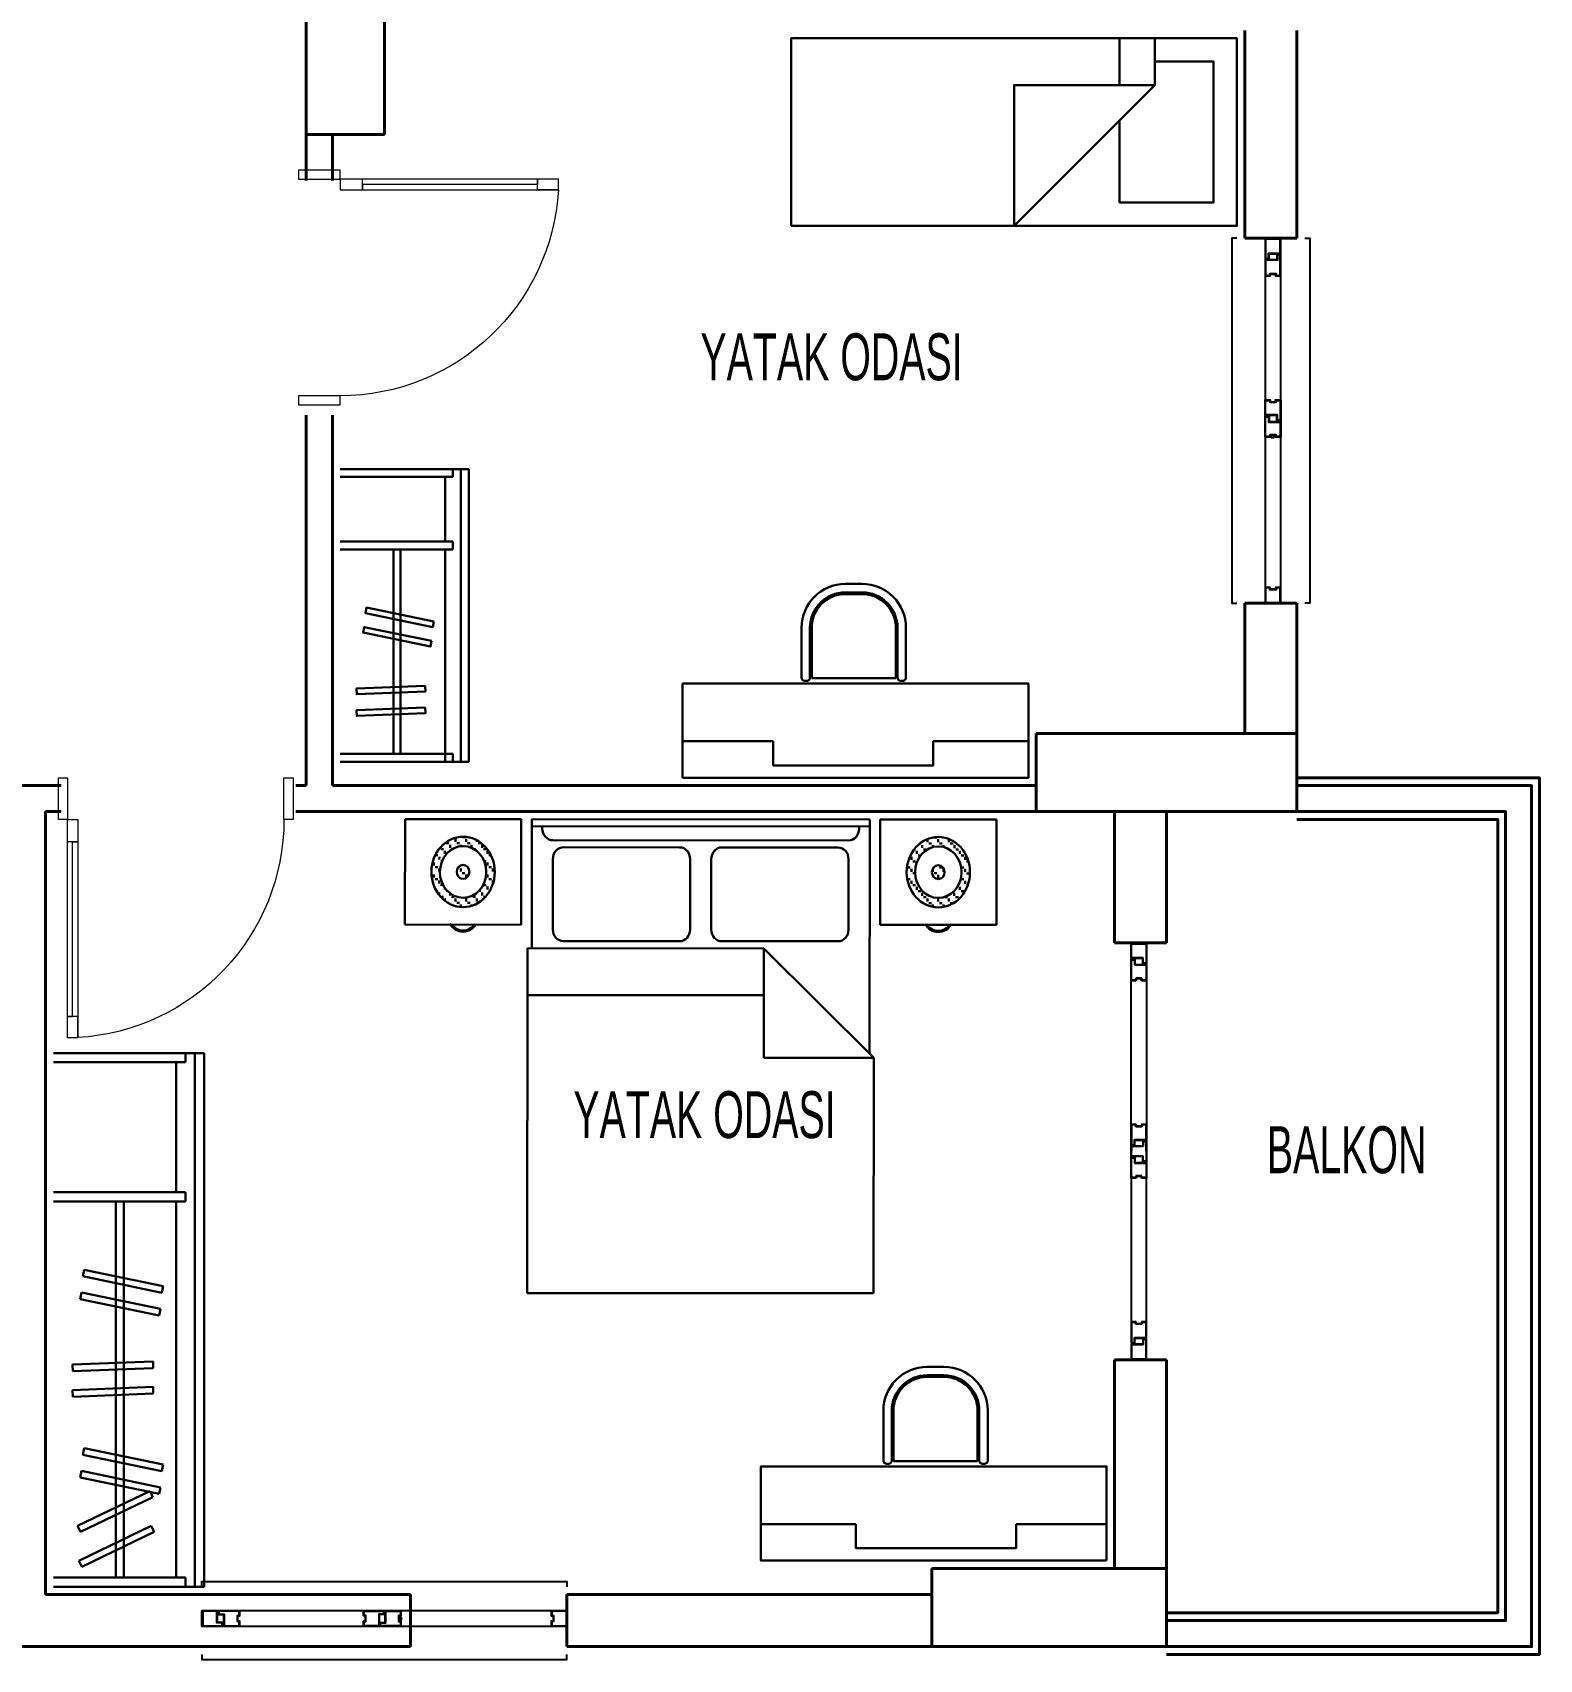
# Model space of a CAD drawing. Header units: millimetres. Extents: x 38 to 2313, y 33 to 1283.
# Drawn here: x 1735 to 2313, y 33 to 657 of the extents above; entities that cross this region are included whole.
import ezdxf

# ---------------------------------------------------------------- set-up
doc = ezdxf.new("R2010")
doc.units = ezdxf.units.MM
for name, color, linetype, lineweight in [('duvar_40', 45, 'Continuous', 40), ('PENC_25', 74, 'Continuous', 25), ('TEF', 145, 'Continuous', 30), ('yazı', 253, 'Continuous', 20)]:
    doc.layers.add(name, color=color, linetype=linetype, lineweight=lineweight)
doc.styles.add('ARIAL', font='Arial')

# ---------------------------------------------------------------- blocks, each defined once
blk = doc.blocks.new('6')
at = {"layer": 'duvar_40', "linetype": 'ByBlock', "flags": 128}
for points in [[(1880.104278, 37.915051), (1880.104278, 57.915051)], [(1940.00725, 37.915051), (1940.00725, 57.915051)]]:
    blk.add_lwpolyline(points, dxfattribs=at)
at = {"layer": 'PENC_25'}
for p, q in [((1934.032027, 51.706598, -433.172157), (1814.546249, 51.706598, -433.172157)), ((1814.546249, 45.706595, -433.172157), (1934.032027, 45.706595, -433.172157))]:
    blk.add_line(p, q, dxfattribs=at)
at = {"layer": 'PENC_25', "elevation": -433.172157, "flags": 128}
for points in [[(1800.00725, 60.91508), (1800.00725, 62.91508), (1940.00725, 62.91508), (1940.00725, 60.91508)], [(1800.00725, 34.91508), (1800.00725, 32.998113), (1940.00725, 32.998113), (1940.00725, 34.91508)]]:
    blk.add_lwpolyline(points, dxfattribs=at)
for points in [[(1800.00725, 51.706598), (1800.00725, 45.706595)], [(1800.00725, 45.706595), (1808.032033, 45.706595), (1808.032033, 47.206597), (1806.032032, 47.206597), (1806.032032, 51.706598), (1800.00725, 51.706598), (1800.00725, 48.706597)], [(1800.432029, 45.906595), (1807.832033, 45.906595), (1807.832033, 47.006597), (1805.832032, 47.006597), (1805.832032, 51.506598), (1800.432029, 51.506598), (1800.432029, 49.906597), (1800.432029, 47.506597)], [(1814.546249, 51.706598), (1806.332032, 51.706598), (1806.332032, 50.206597), (1808.332033, 50.206597), (1808.332033, 45.706595), (1814.546249, 45.706595), (1814.546249, 47.706597), (1813.846249, 47.706597), (1813.846249, 49.706597), (1814.546249, 49.706597)], [(1814.346249, 51.506598), (1806.532032, 51.506598), (1806.532032, 50.406597), (1808.532033, 50.406597), (1808.532033, 45.906595), (1814.346249, 45.906595), (1814.346249, 47.506597), (1813.646249, 47.506597), (1813.646249, 49.906597), (1814.346249, 49.906597)], [(1862.069892, 51.706598), (1870.069895, 51.706598), (1870.069895, 50.206597), (1868.069894, 50.206597), (1868.069894, 45.706595), (1862.069892, 45.706595), (1862.069892, 47.706597), (1862.769892, 47.706597), (1862.769892, 49.706597), (1862.069892, 49.706597)], [(1862.269892, 51.506598), (1869.869895, 51.506598), (1869.869895, 50.406597), (1867.869894, 50.406597), (1867.869894, 45.906595), (1862.269892, 45.906595), (1862.269892, 47.506597), (1862.969892, 47.506597), (1862.969892, 49.906597), (1862.269892, 49.906597)], [(1876.369897, 45.706595), (1868.369894, 45.706595), (1868.369894, 47.206597), (1870.369895, 47.206597), (1870.369895, 51.706598), (1876.369897, 51.706598), (1876.369897, 49.706597), (1875.669897, 49.706597), (1875.669897, 47.706597), (1876.369897, 47.706597)], [(1876.169897, 45.906595), (1868.569894, 45.906595), (1868.569894, 47.006597), (1870.569895, 47.006597), (1870.569895, 51.506598), (1876.169897, 51.506598), (1876.169897, 49.906597), (1875.469897, 49.906597), (1875.469897, 47.506597), (1876.169897, 47.506597)], [(1934.032027, 45.706595), (1940.00725, 45.706595), (1940.00725, 51.706598), (1934.032027, 51.706598), (1934.032027, 49.706597), (1934.732027, 49.706597), (1934.732027, 47.706597), (1934.032027, 47.706597)], [(1934.232027, 45.906595), (1939.83203, 45.906595), (1939.83203, 51.506598), (1934.232027, 51.506598), (1934.232027, 49.906597), (1934.932027, 49.906597), (1934.932027, 47.506597), (1934.232027, 47.506597)], [(1940.00725, 51.706598), (1940.00725, 45.706595), (1940.00725, 45.706595)], [(1876.569897, 49.206597), (1875.669897, 49.206597), (1875.669897, 48.206597), (1876.569897, 48.206597)]]:
    blk.add_lwpolyline(points, close=True, dxfattribs=at)
blk = doc.blocks.new('kapı7')
at = {"layer": 'PENC_25', "lineweight": 20}
for p, q in [((409030.876912, -107974.352343), (409030.876912, -107970.879764)), ((409030.876912, -107970.879764), (409046.877057, -107970.879764)), ((409046.877006, -107970.879764), (409046.877006, -107974.352343)), ((408947.153507, -107978.352343), (408947.153507, -107974.352343)), ((409046.877006, -107974.352343), (409030.876912, -107974.352343)), ((409030.876912, -108060.879764), (409030.876912, -108057.407186)), ((409030.876912, -108057.407186), (409046.877006, -108057.407186)), ((409046.877006, -108057.407186), (409046.877006, -108060.879764)), ((409046.877057, -108060.879764), (409030.876912, -108060.879764))]:
    blk.add_line(p, q, dxfattribs=at)
at = {"layer": 'PENC_25', "lineweight": 20, "flags": 128}
blk.add_lwpolyline([(408947.153507, -107974.352343), (409030.876912, -107974.352343), (409030.876912, -107978.352343), (408947.153507, -107978.352343), (408955.225943, -107978.352343), (408955.225943, -107974.352343), (408955.225943, -107976.352343), (409022.31501, -107976.352343), (409022.31501, -107978.352343), (409022.31501, -107974.352343)], dxfattribs=at)
at = {"layer": 'PENC_25', "lineweight": 20}
blk.add_arc((409030.865611, -107973.605097), 83.80209, 183.247447, 270.007727, dxfattribs=at)
blk = doc.blocks.new('kapı8')
at = {"layer": 'PENC_25', "lineweight": 20}
for p, q in [((409048.973098, -108203.91274), (409048.973098, -108219.912885)), ((409052.445677, -108203.912791), (409048.973098, -108203.912791)), ((409052.445677, -108219.912885), (409052.445677, -108203.912791)), ((409135.50052, -108203.912936), (409135.50052, -108219.913029)), ((409138.973098, -108203.912936), (409135.50052, -108203.912936)), ((409138.973098, -108219.913029), (409138.973098, -108203.912885)), ((409048.973098, -108219.912885), (409052.445677, -108219.912885)), ((409135.50052, -108219.913029), (409138.973098, -108219.913029)), ((409131.50052, -108303.636435), (409135.50052, -108303.636435))]:
    blk.add_line(p, q, dxfattribs=at)
at = {"layer": 'PENC_25', "lineweight": 20, "flags": 128}
blk.add_lwpolyline([(409135.50052, -108303.636435), (409135.50052, -108219.913029), (409131.50052, -108219.913029), (409131.50052, -108303.636435), (409131.50052, -108295.563999), (409135.50052, -108295.563999), (409133.50052, -108295.563999), (409133.50052, -108228.474932), (409131.50052, -108228.474932), (409135.50052, -108228.474932)], dxfattribs=at)
at = {"layer": 'PENC_25', "lineweight": 20}
blk.add_arc((409136.247766, -108219.924187), 83.80209, 179.992273, 266.752553, dxfattribs=at)
blk = doc.blocks.new('pencere3')
at = {"layer": 'PENC_25'}
for p, q in [((408670.169053, -108130.937663), (408670.169053, -108011.451885)), ((408676.169056, -108011.451885), (408676.169056, -108130.937663))]:
    blk.add_line(p, q, dxfattribs=at)
at = {"layer": 'PENC_25', "flags": 128}
for points in [[(408660.960571, -107996.912886), (408658.960571, -107996.912886), (408658.960571, -108136.912886), (408660.960571, -108136.912886)], [(408686.960571, -107996.912886), (408688.877538, -107996.912886), (408688.877538, -108136.912886), (408686.960571, -108136.912886)]]:
    blk.add_lwpolyline(points, dxfattribs=at)
for points in [[(408670.169053, -107996.912886), (408676.169056, -107996.912886)], [(408676.169056, -107996.912886), (408676.169056, -108004.937669), (408674.669054, -108004.937669), (408674.669054, -108002.937668), (408670.169053, -108002.937668), (408670.169053, -107996.912886), (408673.169054, -107996.912886)], [(408675.969056, -107997.337665), (408675.969056, -108004.737669), (408674.869054, -108004.737669), (408674.869054, -108002.737668), (408670.369053, -108002.737668), (408670.369053, -107997.337665), (408671.969054, -107997.337665), (408674.369054, -107997.337665)], [(408670.169053, -108011.451885), (408670.169053, -108003.237668), (408671.669054, -108003.237668), (408671.669054, -108005.237669), (408676.169056, -108005.237669), (408676.169056, -108011.451885), (408674.169054, -108011.451885), (408674.169054, -108010.751885), (408672.169054, -108010.751885), (408672.169054, -108011.451885)], [(408670.369053, -108011.251885), (408670.369053, -108003.437668), (408671.469054, -108003.437668), (408671.469054, -108005.437669), (408675.969056, -108005.437669), (408675.969056, -108011.251885), (408674.369054, -108011.251885), (408674.369054, -108010.551885), (408671.969054, -108010.551885), (408671.969054, -108011.251885)], [(408670.169053, -108058.975528), (408670.169053, -108066.975531), (408671.669054, -108066.975531), (408671.669054, -108064.97553), (408676.169056, -108064.97553), (408676.169056, -108058.975528), (408674.169054, -108058.975528), (408674.169054, -108059.675528), (408672.169054, -108059.675528), (408672.169054, -108058.975528)], [(408676.169056, -108073.275533), (408676.169056, -108065.27553), (408674.669054, -108065.27553), (408674.669054, -108067.275531), (408670.169053, -108067.275531), (408670.169053, -108073.275533), (408672.169054, -108073.275533), (408672.169054, -108072.575533), (408674.169054, -108072.575533), (408674.169054, -108073.275533)], [(408670.369053, -108059.175528), (408670.369053, -108066.775531), (408671.469054, -108066.775531), (408671.469054, -108064.77553), (408675.969056, -108064.77553), (408675.969056, -108059.175528), (408674.369054, -108059.175528), (408674.369054, -108059.875528), (408671.969054, -108059.875528), (408671.969054, -108059.175528)], [(408675.969056, -108073.075533), (408675.969056, -108065.47553), (408674.869054, -108065.47553), (408674.869054, -108067.475531), (408670.369053, -108067.475531), (408670.369053, -108073.075533), (408671.969054, -108073.075533), (408671.969054, -108072.375533), (408674.369054, -108072.375533), (408674.369054, -108073.075533)], [(408672.669054, -108073.475533), (408672.669054, -108072.575533), (408673.669054, -108072.575533), (408673.669054, -108073.475533)], [(408676.169056, -108130.937663), (408676.169056, -108136.912886), (408670.169053, -108136.912886), (408670.169053, -108130.937663), (408672.169054, -108130.937663), (408672.169054, -108131.637663), (408674.169054, -108131.637663), (408674.169054, -108130.937663)], [(408675.969056, -108131.137663), (408675.969056, -108136.737666), (408670.369053, -108136.737666), (408670.369053, -108131.137663), (408671.969054, -108131.137663), (408671.969054, -108131.837663), (408674.369054, -108131.837663), (408674.369054, -108131.137663)], [(408670.169053, -108136.912886), (408676.169056, -108136.912886), (408676.169056, -108136.912886)]]:
    blk.add_lwpolyline(points, close=True, dxfattribs=at)
blk = doc.blocks.new('pencere5')
at = {"layer": 'PENC_25'}
for p, q in [((408727.589881, -108267.23477, -433.172157), (408721.589877, -108267.23477, -433.172157)), ((408721.589877, -108267.23477, -433.172157), (408721.589877, -108267.23477, -433.172157)), ((408721.589877, -108267.23477, -433.172157), (408727.589881, -108267.23477, -433.172157)), ((408721.589877, -108267.23477, -433.172157), (408721.589877, -108275.259553, -433.172157)), ((408724.589879, -108267.23477, -433.172157), (408721.589877, -108267.23477, -433.172157)), ((408721.789877, -108267.659549, -433.172157), (408721.789877, -108275.059553, -433.172157)), ((408723.389879, -108267.659549, -433.172157), (408721.789877, -108267.659549, -433.172157)), ((408725.789879, -108267.659549, -433.172157), (408723.389879, -108267.659549, -433.172157)), ((408723.389879, -108267.659549, -433.172157), (408723.389879, -108267.659549, -433.172157)), ((408727.589881, -108267.23477, -433.172157), (408724.589879, -108267.23477, -433.172157)), ((408724.589879, -108267.23477, -433.172157), (408724.589879, -108267.23477, -433.172157)), ((408724.589879, -108267.23477, -433.172157), (408724.589879, -108267.23477, -433.172157)), ((408724.589879, -108267.23477, -433.172157), (408724.589879, -108267.23477, -433.172157)), ((408727.389881, -108267.659549, -433.172157), (408725.789879, -108267.659549, -433.172157)), ((408725.789879, -108267.659549, -433.172157), (408725.789879, -108267.659549, -433.172157)), ((408727.389881, -108273.059552, -433.172157), (408727.389881, -108267.659549, -433.172157)), ((408727.589881, -108267.23477, -433.172157), (408727.589881, -108267.23477, -433.172157)), ((408727.589881, -108273.259552, -433.172157), (408727.589881, -108267.23477, -433.172157)), ((408721.589877, -108275.259553, -433.172157), (408723.089879, -108275.259553, -433.172157)), ((408726.089879, -108275.559553, -433.172157), (408721.589877, -108275.559553, -433.172157)), ((408721.589877, -108275.559553, -433.172157), (408721.589877, -108281.773769, -433.172157)), ((408721.789877, -108275.059553, -433.172157), (408722.889879, -108275.059553, -433.172157)), ((408726.289879, -108275.759553, -433.172157), (408721.789877, -108275.759553, -433.172157)), ((408721.789877, -108275.759553, -433.172157), (408721.789877, -108281.573769, -433.172157)), ((408722.889879, -108275.059553, -433.172157), (408722.889879, -108273.059552, -433.172157)), ((408722.889879, -108273.059552, -433.172157), (408727.389881, -108273.059552, -433.172157)), ((408723.089879, -108275.259553, -433.172157), (408723.089879, -108273.259552, -433.172157)), ((408723.089879, -108273.259552, -433.172157), (408727.589881, -108273.259552, -433.172157)), ((408727.589881, -108273.559552, -433.172157), (408726.089879, -108273.559552, -433.172157)), ((408726.089879, -108273.559552, -433.172157), (408726.089879, -108275.559553, -433.172157)), ((408727.389881, -108273.759552, -433.172157), (408726.289879, -108273.759552, -433.172157)), ((408726.289879, -108273.759552, -433.172157), (408726.289879, -108275.759553, -433.172157)), ((408727.389881, -108281.573769, -433.172157), (408727.389881, -108273.759552, -433.172157)), ((408727.589881, -108281.773769, -433.172157), (408727.589881, -108273.559552, -433.172157)), ((408721.589877, -108281.773769, -433.172157), (408723.589879, -108281.773769, -433.172157)), ((408721.589877, -108281.773769, -433.172157), (408721.589877, -108347.23477, -433.172157)), ((408721.789877, -108281.573769, -433.172157), (408723.389879, -108281.573769, -433.172157)), ((408723.389879, -108281.573769, -433.172157), (408723.389879, -108280.873769, -433.172157)), ((408723.389879, -108280.873769, -433.172157), (408725.789879, -108280.873769, -433.172157)), ((408723.589879, -108281.773769, -433.172157), (408723.589879, -108281.073769, -433.172157)), ((408723.589879, -108281.073769, -433.172157), (408725.589879, -108281.073769, -433.172157)), ((408725.589879, -108281.073769, -433.172157), (408725.589879, -108281.773769, -433.172157)), ((408725.589879, -108281.773769, -433.172157), (408727.589881, -108281.773769, -433.172157)), ((408725.789879, -108280.873769, -433.172157), (408725.789879, -108281.573769, -433.172157)), ((408725.789879, -108281.573769, -433.172157), (408727.389881, -108281.573769, -433.172157)), ((408727.589881, -108347.23477, -433.172157), (408727.589881, -108281.773769, -433.172157)), ((408721.589877, -108342.934768, -433.172157), (408721.589877, -108336.934766, -433.172157)), ((408721.589877, -108336.934766, -433.172157), (408723.589879, -108336.934766, -433.172157)), ((408721.789877, -108342.734768, -433.172157), (408721.789877, -108337.134766, -433.172157)), ((408721.789877, -108337.134766, -433.172157), (408723.389879, -108337.134766, -433.172157)), ((408723.389879, -108337.134766, -433.172157), (408723.389879, -108337.834766, -433.172157)), ((408723.389879, -108337.834766, -433.172157), (408725.789879, -108337.834766, -433.172157)), ((408723.589879, -108336.934766, -433.172157), (408723.589879, -108337.634766, -433.172157)), ((408723.589879, -108337.634766, -433.172157), (408725.589879, -108337.634766, -433.172157)), ((408725.589879, -108337.634766, -433.172157), (408725.589879, -108336.934766, -433.172157)), ((408725.589879, -108336.934766, -433.172157), (408727.589881, -108336.934766, -433.172157)), ((408725.789879, -108337.834766, -433.172157), (408725.789879, -108337.134766, -433.172157)), ((408725.789879, -108337.134766, -433.172157), (408727.389881, -108337.134766, -433.172157)), ((408727.389881, -108337.134766, -433.172157), (408727.389881, -108344.734769, -433.172157)), ((408727.589881, -108336.934766, -433.172157), (408727.589881, -108344.934769, -433.172157)), ((408726.089879, -108342.934768, -433.172157), (408721.589877, -108342.934768, -433.172157)), ((408721.589877, -108347.23477, -433.172157), (408721.589877, -108343.234768, -433.172157)), ((408721.589877, -108343.234768, -433.172157), (408723.089879, -108343.234768, -433.172157)), ((408726.289879, -108342.734768, -433.172157), (408721.789877, -108342.734768, -433.172157)), ((408721.789877, -108347.23477, -433.172157), (408721.789877, -108343.434768, -433.172157)), ((408721.789877, -108343.434768, -433.172157), (408722.889879, -108343.434768, -433.172157)), ((408722.889879, -108343.434768, -433.172157), (408722.889879, -108345.434769, -433.172157)), ((408722.889879, -108345.434769, -433.172157), (408727.389881, -108345.434769, -433.172157)), ((408723.089879, -108343.234768, -433.172157), (408723.089879, -108345.234769, -433.172157)), ((408723.089879, -108345.234769, -433.172157), (408727.589881, -108345.234769, -433.172157)), ((408726.089879, -108344.934769, -433.172157), (408726.089879, -108342.934768, -433.172157)), ((408727.589881, -108344.934769, -433.172157), (408726.089879, -108344.934769, -433.172157)), ((408726.289879, -108344.734769, -433.172157), (408726.289879, -108342.734768, -433.172157)), ((408727.389881, -108344.734769, -433.172157), (408726.289879, -108344.734769, -433.172157)), ((408727.389881, -108345.434769, -433.172157), (408727.389881, -108347.23477, -433.172157)), ((408727.589881, -108345.234769, -433.172157), (408727.589881, -108347.23477, -433.172157)), ((408721.589877, -108347.23477, -433.172157), (408721.589877, -108351.234771, -433.172157)), ((408721.589877, -108412.69577, -433.172157), (408721.589877, -108347.23477, -433.172157)), ((408721.589877, -108351.234771, -433.172157), (408723.089879, -108351.234771, -433.172157)), ((408726.089879, -108351.534771, -433.172157), (408721.589877, -108351.534771, -433.172157)), ((408721.589877, -108351.534771, -433.172157), (408721.589877, -108357.534773, -433.172157)), ((408721.789877, -108347.23477, -433.172157), (408721.789877, -108351.034771, -433.172157)), ((408721.789877, -108351.034771, -433.172157), (408722.889879, -108351.034771, -433.172157)), ((408726.289879, -108351.734771, -433.172157), (408721.789877, -108351.734771, -433.172157)), ((408721.789877, -108351.734771, -433.172157), (408721.789877, -108357.334773, -433.172157)), ((408722.889879, -108351.034771, -433.172157), (408722.889879, -108349.03477, -433.172157)), ((408722.889879, -108349.03477, -433.172157), (408727.389881, -108349.03477, -433.172157)), ((408723.089879, -108351.234771, -433.172157), (408723.089879, -108349.23477, -433.172157)), ((408723.089879, -108349.23477, -433.172157), (408727.589881, -108349.23477, -433.172157)), ((408727.589881, -108349.53477, -433.172157), (408726.089879, -108349.53477, -433.172157)), ((408726.089879, -108349.53477, -433.172157), (408726.089879, -108351.534771, -433.172157)), ((408727.389881, -108349.73477, -433.172157), (408726.289879, -108349.73477, -433.172157)), ((408726.289879, -108349.73477, -433.172157), (408726.289879, -108351.734771, -433.172157)), ((408727.389881, -108349.03477, -433.172157), (408727.389881, -108347.23477, -433.172157)), ((408727.389881, -108357.334773, -433.172157), (408727.389881, -108349.73477, -433.172157)), ((408727.589881, -108349.23477, -433.172157), (408727.589881, -108347.23477, -433.172157)), ((408727.589881, -108347.23477, -433.172157), (408727.589881, -108412.69577, -433.172157)), ((408727.589881, -108357.534773, -433.172157), (408727.589881, -108349.53477, -433.172157)), ((408721.589877, -108357.534773, -433.172157), (408723.589879, -108357.534773, -433.172157)), ((408721.789877, -108357.334773, -433.172157), (408723.389879, -108357.334773, -433.172157)), ((408723.389879, -108357.334773, -433.172157), (408723.389879, -108356.634773, -433.172157)), ((408723.389879, -108356.634773, -433.172157), (408725.789879, -108356.634773, -433.172157)), ((408723.589879, -108357.534773, -433.172157), (408723.589879, -108356.834773, -433.172157)), ((408723.589879, -108356.834773, -433.172157), (408725.589879, -108356.834773, -433.172157)), ((408725.589879, -108356.834773, -433.172157), (408725.589879, -108357.534773, -433.172157)), ((408725.589879, -108357.534773, -433.172157), (408727.589881, -108357.534773, -433.172157)), ((408725.789879, -108356.634773, -433.172157), (408725.789879, -108357.334773, -433.172157)), ((408725.789879, -108357.334773, -433.172157), (408727.389881, -108357.334773, -433.172157)), ((408721.589877, -108418.909986, -433.172157), (408721.589877, -108412.69577, -433.172157)), ((408721.589877, -108412.69577, -433.172157), (408723.589879, -108412.69577, -433.172157)), ((408721.789877, -108418.709986, -433.172157), (408721.789877, -108412.89577, -433.172157)), ((408721.789877, -108412.89577, -433.172157), (408723.389879, -108412.89577, -433.172157)), ((408723.389879, -108412.89577, -433.172157), (408723.389879, -108413.59577, -433.172157)), ((408723.389879, -108413.59577, -433.172157), (408725.789879, -108413.59577, -433.172157)), ((408723.589879, -108412.69577, -433.172157), (408723.589879, -108413.39577, -433.172157)), ((408723.589879, -108413.39577, -433.172157), (408725.589879, -108413.39577, -433.172157)), ((408725.589879, -108413.39577, -433.172157), (408725.589879, -108412.69577, -433.172157)), ((408725.589879, -108412.69577, -433.172157), (408727.589881, -108412.69577, -433.172157)), ((408725.789879, -108413.59577, -433.172157), (408725.789879, -108412.89577, -433.172157)), ((408725.789879, -108412.89577, -433.172157), (408727.389881, -108412.89577, -433.172157)), ((408727.389881, -108412.89577, -433.172157), (408727.389881, -108420.709988, -433.172157)), ((408727.589881, -108412.69577, -433.172157), (408727.589881, -108420.909988, -433.172157)), ((408726.089879, -108418.909986, -433.172157), (408721.589877, -108418.909986, -433.172157)), ((408721.589877, -108427.23477, -433.172157), (408721.589877, -108419.209986, -433.172157)), ((408721.589877, -108419.209986, -433.172157), (408723.089879, -108419.209986, -433.172157)), ((408726.289879, -108418.709986, -433.172157), (408721.789877, -108418.709986, -433.172157)), ((408721.789877, -108426.80999, -433.172157), (408721.789877, -108419.409986, -433.172157)), ((408721.789877, -108419.409986, -433.172157), (408722.889879, -108419.409986, -433.172157)), ((408722.889879, -108419.409986, -433.172157), (408722.889879, -108421.409988, -433.172157)), ((408723.089879, -108419.209986, -433.172157), (408723.089879, -108421.209988, -433.172157)), ((408726.089879, -108420.909988, -433.172157), (408726.089879, -108418.909986, -433.172157)), ((408727.589881, -108420.909988, -433.172157), (408726.089879, -108420.909988, -433.172157)), ((408726.289879, -108420.709988, -433.172157), (408726.289879, -108418.709986, -433.172157)), ((408727.389881, -108420.709988, -433.172157), (408726.289879, -108420.709988, -433.172157)), ((408727.589881, -108427.23477, -433.172157), (408721.589877, -108427.23477, -433.172157)), ((408721.589877, -108427.23477, -433.172157), (408721.589877, -108427.23477, -433.172157)), ((408721.589877, -108427.23477, -433.172157), (408727.589881, -108427.23477, -433.172157)), ((408724.589879, -108427.23477, -433.172157), (408721.589877, -108427.23477, -433.172157)), ((408723.389879, -108426.80999, -433.172157), (408721.789877, -108426.80999, -433.172157)), ((408722.889879, -108421.409988, -433.172157), (408727.389881, -108421.409988, -433.172157)), ((408723.089879, -108421.209988, -433.172157), (408727.589881, -108421.209988, -433.172157)), ((408725.789879, -108426.80999, -433.172157), (408723.389879, -108426.80999, -433.172157)), ((408723.389879, -108426.80999, -433.172157), (408723.389879, -108426.80999, -433.172157)), ((408727.589881, -108427.23477, -433.172157), (408724.589879, -108427.23477, -433.172157)), ((408724.589879, -108427.23477, -433.172157), (408724.589879, -108427.23477, -433.172157)), ((408724.589879, -108427.23477, -433.172157), (408724.589879, -108427.23477, -433.172157)), ((408724.589879, -108427.23477, -433.172157), (408724.589879, -108427.23477, -433.172157)), ((408727.389881, -108426.80999, -433.172157), (408725.789879, -108426.80999, -433.172157)), ((408725.789879, -108426.80999, -433.172157), (408725.789879, -108426.80999, -433.172157)), ((408727.389881, -108421.409988, -433.172157), (408727.389881, -108426.80999, -433.172157)), ((408727.589881, -108421.209988, -433.172157), (408727.589881, -108427.23477, -433.172157)), ((408727.589881, -108427.23477, -433.172157), (408727.589881, -108427.23477, -433.172157))]:
    blk.add_line(p, q, dxfattribs=at)
blk = doc.blocks.new('FGFGF')
at = {"layer": 'TEF'}
h = blk.add_hatch(dxfattribs=at)
h.set_pattern_fill('CROSS', color=256, scale=0.4, angle=180, style=0, pattern_type=2)
h.set_pattern_definition([(90.030685, (441.3744, 11359.7425), (2.53877536, 2.28735998), [1.143, -3.429]), (0.030685, (442.0097, 11359.1713), (2.5412239, -2.28463937), [1.27, -3.81])])
h.paths.add_polyline_path([(-756.25, -12122.83), (-756.42, -12120.83), (-756.91, -12118.88), (-757.72, -12117.02), (-758.81, -12115.3), (-760.17, -12113.74), (-761.77, -12112.38), (-763.57, -12111.25), (-765.54, -12110.36), (-767.64, -12109.74), (-769.82, -12109.4), (-772.05, -12109.36), (-774.28, -12109.62), (-776.44, -12110.17), (-778.5, -12111.02), (-780.39, -12112.13), (-782.08, -12113.5), (-783.52, -12115.07), (-784.68, -12116.82), (-785.53, -12118.71), (-786.06, -12120.67), (-786.25, -12122.68), (-786.11, -12124.69), (-785.65, -12126.64), (-784.87, -12128.51), (-783.8, -12130.24), (-782.46, -12131.82), (-780.88, -12133.19), (-779.09, -12134.35), (-777.14, -12135.26), (-775.05, -12135.9), (-772.86, -12136.26), (-770.64, -12136.33), (-768.41, -12136.09), (-766.24, -12135.56), (-764.17, -12134.74), (-762.26, -12133.64), (-760.55, -12132.3), (-759.09, -12130.74), (-757.91, -12129), (-757.03, -12127.13), (-756.48, -12125.16), (-756.26, -12123.16)])
h.paths.add_polyline_path([(-760.25, -12122.83), (-760.38, -12121.37), (-760.74, -12119.94), (-761.33, -12118.57), (-762.13, -12117.31), (-763.13, -12116.17), (-764.3, -12115.17), (-765.62, -12114.34), (-767.06, -12113.69), (-768.6, -12113.23), (-770.21, -12112.98), (-771.84, -12112.95), (-773.47, -12113.14), (-775.06, -12113.55), (-776.57, -12114.17), (-777.96, -12114.99), (-779.2, -12115.99), (-780.25, -12117.14), (-781.1, -12118.43), (-781.73, -12119.81), (-782.11, -12121.25), (-782.25, -12122.72), (-782.15, -12124.19), (-781.81, -12125.63), (-781.24, -12127), (-780.45, -12128.27), (-779.47, -12129.42), (-778.31, -12130.43), (-777, -12131.28), (-775.57, -12131.95), (-774.03, -12132.42), (-772.44, -12132.68), (-770.8, -12132.73), (-769.17, -12132.56), (-767.58, -12132.17), (-766.06, -12131.57), (-764.66, -12130.76), (-763.41, -12129.78), (-762.33, -12128.63), (-761.47, -12127.36), (-760.82, -12125.98), (-760.42, -12124.54), (-760.26, -12123.07)])
h.paths.add_polyline_path([(-768.25, -12122.84), (-768.29, -12122.44), (-768.39, -12122.05), (-768.55, -12121.68), (-768.77, -12121.33), (-769.04, -12121.02), (-769.36, -12120.75), (-769.72, -12120.52), (-770.11, -12120.34), (-770.53, -12120.22), (-770.97, -12120.15), (-771.41, -12120.14), (-771.86, -12120.19), (-772.29, -12120.31), (-772.7, -12120.47), (-773.08, -12120.7), (-773.42, -12120.97), (-773.71, -12121.29), (-773.94, -12121.64), (-774.11, -12122.01), (-774.22, -12122.41), (-774.25, -12122.81), (-774.23, -12123.21), (-774.13, -12123.6), (-773.98, -12123.97), (-773.76, -12124.32), (-773.5, -12124.63), (-773.18, -12124.91), (-772.82, -12125.14), (-772.43, -12125.32), (-772.01, -12125.45), (-771.58, -12125.52), (-771.13, -12125.54), (-770.69, -12125.49), (-770.25, -12125.38), (-769.84, -12125.22), (-769.46, -12125), (-769.11, -12124.73), (-768.82, -12124.42), (-768.59, -12124.07), (-768.41, -12123.7), (-768.3, -12123.3), (-768.26, -12122.9)])
h.paths.add_polyline_path([(-756.36, -11920.33), (-756.53, -11918.33), (-757.02, -11916.38), (-757.82, -11914.52), (-758.92, -11912.8), (-760.28, -11911.24), (-761.88, -11909.88), (-763.68, -11908.75), (-765.65, -11907.86), (-767.75, -11907.24), (-769.93, -11906.9), (-772.16, -11906.86), (-774.38, -11907.12), (-776.55, -11907.67), (-778.61, -11908.52), (-780.5, -11909.63), (-782.19, -11911), (-783.63, -11912.57), (-784.79, -11914.32), (-785.64, -11916.21), (-786.17, -11918.17), (-786.36, -11920.18), (-786.22, -11922.19), (-785.76, -11924.14), (-784.98, -11926.01), (-783.91, -11927.74), (-782.57, -11929.32), (-780.99, -11930.69), (-779.2, -11931.85), (-777.24, -11932.76), (-775.15, -11933.4), (-772.97, -11933.76), (-770.75, -11933.83), (-768.52, -11933.59), (-766.35, -11933.06), (-764.28, -11932.24), (-762.37, -11931.14), (-760.66, -11929.8), (-759.2, -11928.24), (-758.02, -11926.5), (-757.14, -11924.63), (-756.59, -11922.66), (-756.37, -11920.66)])
h.paths.add_polyline_path([(-760.36, -11920.33), (-760.49, -11918.87), (-760.85, -11917.44), (-761.43, -11916.07), (-762.24, -11914.81), (-763.23, -11913.67), (-764.41, -11912.67), (-765.73, -11911.84), (-767.17, -11911.19), (-768.71, -11910.73), (-770.31, -11910.48), (-771.95, -11910.45), (-773.58, -11910.64), (-775.17, -11911.05), (-776.67, -11911.67), (-778.07, -11912.49), (-779.3, -11913.49), (-780.36, -11914.64), (-781.21, -11915.93), (-781.83, -11917.31), (-782.22, -11918.75), (-782.36, -11920.23), (-782.26, -11921.69), (-781.92, -11923.13), (-781.35, -11924.5), (-780.56, -11925.77), (-779.58, -11926.92), (-778.42, -11927.93), (-777.11, -11928.78), (-775.68, -11929.45), (-774.14, -11929.92), (-772.54, -11930.18), (-770.91, -11930.23), (-769.28, -11930.06), (-767.69, -11929.67), (-766.17, -11929.07), (-764.77, -11928.26), (-763.52, -11927.28), (-762.44, -11926.13), (-761.58, -11924.86), (-760.93, -11923.48), (-760.53, -11922.04), (-760.37, -11920.57)])
h.paths.add_polyline_path([(-768.36, -11920.34), (-768.4, -11919.94), (-768.49, -11919.55), (-768.66, -11919.18), (-768.87, -11918.83), (-769.15, -11918.52), (-769.47, -11918.25), (-769.83, -11918.02), (-770.22, -11917.84), (-770.64, -11917.72), (-771.08, -11917.65), (-771.52, -11917.64), (-771.97, -11917.69), (-772.4, -11917.81), (-772.81, -11917.97), (-773.19, -11918.2), (-773.53, -11918.47), (-773.82, -11918.79), (-774.05, -11919.14), (-774.22, -11919.51), (-774.32, -11919.91), (-774.36, -11920.31), (-774.33, -11920.71), (-774.24, -11921.1), (-774.09, -11921.47), (-773.87, -11921.82), (-773.6, -11922.13), (-773.29, -11922.41), (-772.93, -11922.64), (-772.54, -11922.82), (-772.12, -11922.95), (-771.68, -11923.02), (-771.24, -11923.04), (-770.79, -11922.99), (-770.36, -11922.88), (-769.95, -11922.72), (-769.56, -11922.5), (-769.22, -11922.23), (-768.93, -11921.92), (-768.69, -11921.57), (-768.52, -11921.2), (-768.41, -11920.8), (-768.36, -11920.4)])
for p, q in [((-793.88, -11895.6), (-748.88, -11895.58)), ((-793.85, -11945.1), (-793.88, -11895.6)), ((-748.88, -11895.58), (-748.85, -11945.08)), ((-748.85, -11945.08), (-793.85, -11945.1)), ((-738.85, -11949.57), (-793.85, -11949.6)), ((-793.85, -11949.6), (-793.77, -12093.6)), ((-790.85, -11949.6), (-790.77, -12093.6)), ((-790.84, -11954.1), (-789.84, -11954.1)), ((-591.85, -11947.69), (-738.85, -11947.77)), ((-738.85, -11947.77), (-738.79, -12048.54)), ((-718.85, -11947.76), (-718.79, -12048.53)), ((-591.77, -12095.29), (-591.85, -11947.69)), ((-784.84, -11958.6), (-784.77, -12084.6)), ((-776.84, -11958.59), (-746.84, -11958.58)), ((-781.81, -12012.59), (-781.84, -11963.09)), ((-741.84, -11963.07), (-741.81, -12012.57)), ((-746.81, -12017.08), (-776.81, -12017.09)), ((-781.8, -12030.59), (-781.78, -12080.09)), ((-746.81, -12026.08), (-776.81, -12026.09)), ((-741.78, -12080.07), (-741.8, -12030.57)), ((-738.79, -12048.54), (-692.15, -12048.51)), ((-738.79, -12048.54), (-692.13, -12095.35)), ((-692.13, -12095.35), (-692.15, -12048.51)), ((-776.77, -12084.59), (-746.77, -12084.58)), ((-789.77, -12089.1), (-790.77, -12089.1)), ((-793.77, -12093.6), (-693.92, -12093.55)), ((-748.77, -12098.08), (-793.77, -12098.1)), ((-793.77, -12098.1), (-793.74, -12147.6)), ((-748.74, -12147.58), (-748.77, -12098.08)), ((-692.13, -12095.35), (-591.77, -12095.29)), ((-793.74, -12147.6), (-748.74, -12147.58))]:
    blk.add_line(p, q, dxfattribs=at)
for centre, major_axis in [((-771.36, -11920.34), (15, 0.01)), ((-771.36, -11920.34), (11, 0.01)), ((-771.36, -11920.34), (3, 0)), ((-771.25, -12122.84), (15, 0.01)), ((-771.25, -12122.84), (11, 0.01)), ((-771.25, -12122.84), (3, 0))]:
    blk.add_ellipse(centre, major_axis=major_axis, ratio=0.9, dxfattribs=at)
for centre, major_axis, start_param, end_param in [((-753.36, -11920.33), (7.5, 0), 5.306139, 7.260232), ((-753.36, -11920.33), (7, 0), 5.359292, 7.207079), ((-789.84, -11958.6), (5, 0), 6.283185, 7.853982), ((-776.84, -11963.09), (5, 0), 1.570796, 3.141593), ((-746.84, -11963.08), (5, 0), 6.283185, 7.853982), ((-776.81, -12012.59), (5, 0), 3.141593, 4.712389), ((-746.81, -12012.58), (5, 0), 4.712389, 6.283185), ((-776.8, -12030.59), (5, 0), 1.570796, 3.141593), ((-746.8, -12030.58), (5, 0), 6.283185, 7.853982), ((-789.77, -12084.6), (5, 0), 4.712389, 6.283185), ((-776.78, -12080.09), (5, 0), 3.141593, 4.712389), ((-746.78, -12080.08), (5, 0), 4.712389, 6.283185), ((-753.25, -12122.83), (7.5, 0), 5.306139, 7.260232), ((-753.25, -12122.83), (7, 0), 5.359292, 7.207079)]:
    blk.add_ellipse(centre, major_axis=major_axis, ratio=0.9, start_param=start_param, end_param=end_param, dxfattribs=at)
blk = doc.blocks.new('kljdfkdlfkşdfglk')
at = {"layer": 'TEF'}
for p, q in [((50363.007499, 6162.783454), (50363.007499, 6140.062408)), ((50364.540832, 6164.316787), (50365.307499, 6164.316787)), ((50366.840832, 6162.783454), (50366.840832, 6140.062408)), ((50405.940832, 6163.062408), (50367.607499, 6163.062408)), ((50367.607499, 6163.062408), (50367.607499, 6140.062408)), ((50405.940832, 6140.062408), (50405.940832, 6163.062408)), ((50406.707499, 6140.062408), (50406.707499, 6162.783454)), ((50408.240832, 6164.316787), (50409.007499, 6164.316787)), ((50410.540832, 6140.062408), (50410.540832, 6162.783454)), ((50382.940832, 6124.729075), (50390.607499, 6124.729075)), ((50382.940832, 6123.962408), (50390.607499, 6123.962408)), ((50382.940832, 6120.129075), (50390.607499, 6120.129075))]:
    blk.add_line(p, q, dxfattribs=at)
at = {"layer": 'TEF', "flags": 128}
blk.add_lwpolyline([(50308.842059, 6208.377787), (50308.842059, 6165.473303), (50466.28789, 6165.473303), (50466.28789, 6208.377787)], close=True, dxfattribs=at)
at = {"layer": 'TEF', "ltscale": 0.3, "flags": 128}
for points in [[(50350.117581, 6191.797921), (50350.117581, 6202.774942), (50422.998075, 6202.774942), (50422.998075, 6191.797921)], [(50308.842059, 6191.797921), (50350.117581, 6191.797921)], [(50422.998075, 6191.797921), (50466.28789, 6191.797921)]]:
    blk.add_lwpolyline(points, dxfattribs=at)
at = {"layer": 'TEF', "flags": 128}
for points in [[(50367.607499, 6150.858833), (50366.840832, 6150.858833)], [(50406.707499, 6150.858833), (50405.940832, 6150.858833)]]:
    blk.add_lwpolyline(points, dxfattribs=at)
at = {"layer": 'TEF'}
for centre, radius, start, end in [((50364.540832, 6162.783454), 1.533333, 90, 180), ((50365.307499, 6162.783454), 1.533333, 0, 90), ((50408.240832, 6162.783454), 1.533333, 90, 180), ((50409.007499, 6162.783454), 1.533333, 0, 90), ((50382.940832, 6140.062408), 19.933333, 180, 270), ((50382.940832, 6140.062408), 16.1, 180, 270), ((50382.940832, 6140.062408), 15.333333, 180, 270), ((50390.607499, 6140.062408), 16.1, 270, 0), ((50390.607499, 6140.062408), 15.333333, 270, 0), ((50390.607499, 6140.062408), 19.933333, 270, 0)]:
    blk.add_arc(centre, radius, start, end, dxfattribs=at)
blk = doc.blocks.new('wew')
at = {"layer": 'TEF'}
for p, q in [((419257.582592, -94647.785644), (419199.804814, -94647.785644)), ((419199.804814, -94852.496062), (419199.804814, -94647.785644)), ((419203.36037, -94852.496062), (419203.36037, -94647.785644)), ((419206.915926, -94651.341199), (419206.915926, -94647.785644)), ((419257.582592, -94651.341199), (419206.915926, -94651.341199)), ((419210.471481, -94795.515353), (419210.471481, -94651.341199)), ((419230.541094, -94795.515353), (419230.541094, -94651.341199)), ((419233.628732, -94795.515353), (419233.628732, -94651.341199)), ((419246.733837, -94655.390649), (419218.911566, -94668.779776)), ((419220.027889, -94671.099469), (419247.85016, -94657.710342)), ((419247.85016, -94657.710342), (419246.733837, -94655.390649)), ((419218.911566, -94668.779776), (419220.027889, -94671.099469)), ((419247.248445, -94668.777155), (419219.426174, -94682.166282)), ((419220.542498, -94684.485974), (419248.364769, -94671.096847)), ((419248.364769, -94671.096847), (419247.248445, -94668.777155)), ((419217.047293, -94683.371849), (419216.523581, -94685.892341)), ((419247.277937, -94689.65322), (419217.047293, -94683.371849)), ((419219.426174, -94682.166282), (419220.542498, -94684.485974)), ((419216.523581, -94685.892341), (419246.754225, -94692.173712)), ((419246.754225, -94692.173712), (419247.277937, -94689.65322)), ((419216.018076, -94692.124566), (419215.494364, -94694.645057)), ((419215.494364, -94694.645057), (419245.725009, -94700.926428)), ((419246.24872, -94698.405937), (419216.018076, -94692.124566)), ((419245.725009, -94700.926428), (419246.24872, -94698.405937)), ((419250.128706, -94720.619694), (419219.27707, -94721.854223)), ((419219.27707, -94721.854223), (419219.379999, -94724.42649)), ((419250.231635, -94723.19196), (419250.128706, -94720.619694)), ((419219.379999, -94724.42649), (419250.231635, -94723.19196)), ((419250.128706, -94730.417071), (419219.27707, -94731.6516)), ((419219.27707, -94731.6516), (419219.379999, -94734.223867)), ((419219.379999, -94734.223867), (419250.231635, -94732.989337)), ((419250.231635, -94732.989337), (419250.128706, -94730.417071)), ((419217.047293, -94751.811143), (419216.523581, -94754.331635)), ((419247.277937, -94758.092515), (419217.047293, -94751.811143)), ((419216.523581, -94754.331635), (419246.754225, -94760.613006)), ((419246.754225, -94760.613006), (419247.277937, -94758.092515)), ((419216.018076, -94760.56386), (419215.494364, -94763.084352)), ((419215.494364, -94763.084352), (419245.725009, -94769.365723)), ((419246.24872, -94766.845231), (419216.018076, -94760.56386)), ((419245.725009, -94769.365723), (419246.24872, -94766.845231)), ((419257.582592, -94795.515353), (419206.915926, -94795.515353)), ((419206.915926, -94799.070908), (419206.915926, -94795.515353)), ((419257.582592, -94799.070908), (419206.915926, -94799.070908)), ((419210.471481, -94827.091313), (419210.471481, -94799.070908)), ((419210.471481, -94848.940506), (419210.471481, -94799.070908)), ((419257.582592, -94852.496062), (419199.804814, -94852.496062)), ((419257.582592, -94848.940506), (419206.915926, -94848.940506)), ((419206.915926, -94848.940506), (419206.915926, -94852.496062))]:
    blk.add_line(p, q, dxfattribs=at)
blk = doc.blocks.new('YAT80')
at = {"flags": 128}
blk.add_lwpolyline([(80, -190), (80, 0), (0, 0), (0, -190)], close=True, dxfattribs=at)
for points in [[(35, -50), (70, -50), (70, -10), (10, -10), (10, -35)], [(0, -35), (20, -35), (80, -95), (20, -95), (20, -35)], [(0, -50), (20, -50)]]:
    blk.add_lwpolyline(points, dxfattribs=at)
blk = doc.blocks.new('KSDLFGD')
at = {"layer": 'TEF'}
for p, q in [((134866.600126, -16275.379659), (134817.296422, -16275.379659)), ((134817.296422, -16275.379659), (134817.296422, -16387.673889)), ((134820.330496, -16275.379659), (134820.330496, -16387.673889)), ((134823.36457, -16278.413733), (134823.36457, -16275.379659)), ((134866.600126, -16278.413733), (134823.36457, -16278.413733)), ((134826.398644, -16278.413733), (134826.398644, -16303.170751)), ((134826.398644, -16279.260006), (134826.398644, -16303.170751)), ((134866.600126, -16303.170751), (134823.36457, -16303.170751)), ((134823.36457, -16303.170751), (134823.36457, -16306.204826)), ((134866.600126, -16306.204826), (134823.36457, -16306.204826)), ((134826.398644, -16306.204826), (134826.398644, -16387.673889)), ((134843.524714, -16306.204826), (134843.524714, -16384.639815)), ((134846.159498, -16306.204826), (134846.159498, -16384.639815)), ((134866.600126, -16387.673889), (134817.296422, -16387.673889)), ((134866.600126, -16384.639815), (134823.36457, -16384.639815)), ((134823.36457, -16384.639815), (134823.36457, -16387.673889))]:
    blk.add_line(p, q, dxfattribs=at)
at = {"layer": 'TEF', "flags": 128}
for points in [[(134830.684838, -16333.87928), (134856.481654, -16328.519177), (134856.928555, -16330.669996), (134831.131739, -16336.030099), (134830.684838, -16333.87928)], [(134831.563103, -16341.348265), (134857.359919, -16335.988161), (134857.80682, -16338.138981), (134832.010003, -16343.499084), (134831.563103, -16341.348265)], [(134834.00058, -16358.506893), (134860.327309, -16359.560359), (134860.239476, -16361.75536), (134833.912747, -16360.701894), (134834.00058, -16358.506893)], [(134834.00058, -16366.867322), (134860.327309, -16367.920787), (134860.239476, -16370.115788), (134833.912747, -16369.062323), (134834.00058, -16366.867322)]]:
    blk.add_lwpolyline(points, dxfattribs=at)

msp = doc.modelspace()

# ---------------------------------------------------------------- linework, layer by layer
at = {"layer": 'duvar_40', "linetype": 'ByBlock'}
for p, q in [((1840.104278, 617.915077), (1840.104278, 687.915077)), ((1870.104278, 687.915077), (1870.104278, 617.915077)), ((2200.020673, 657.915077), (2200.020673, 578.236926)), ((2220.020673, 657.915077), (2220.020673, 578.236926)), ((1870.104278, 617.915077), (1840.104278, 617.915077)), ((1840.104278, 617.915077), (1840.104278, 600.264925)), ((1850.104278, 617.915077), (1850.104278, 600.264925)), ((1840.104278, 510.264925), (1840.104278, 368.236926)), ((1850.104278, 510.264925), (1850.104278, 368.236926)), ((2200.020673, 438.236926), (2200.020673, 388.236926)), ((2220.020673, 438.236926), (2220.020673, 388.236926)), ((2220.020673, 388.236926), (2120.020673, 388.236926)), ((2120.020673, 388.236926), (2120.020673, 358.236926)), ((2220.020673, 358.236926), (2220.020673, 388.236926)), ((1746.101952, 368.236926), (1723.729571, 368.236926)), ((1840.104278, 368.236926), (1836.101952, 368.236926)), ((2120.020673, 368.236926), (1850.104278, 368.236926)), ((1746.101952, 358.236926), (1740.104278, 358.236926)), ((1740.104278, 358.236926), (1740.104278, 57.915065)), ((2120.020673, 358.236926), (1836.101952, 358.236926)), ((2120.020673, 358.236926), (2220.020673, 358.236926)), ((2150.020673, 358.236933), (2150.020653, 307.91503, -75.08234)), ((2170.020673, 358.236926), (2170.020653, 307.91503, -433.172157)), ((2150.020592, 307.91503, -433.172157), (2170.020592, 307.91503, -433.172157)), ((2150.020592, 147.91503, -313.808893), (2150.020561, 67.915038, -433.172157)), ((2150.020592, 147.91503, -433.172157), (2170.020592, 147.91503, -433.172157)), ((2170.020592, 147.91503, -313.808881), (2170.020561, 67.91503, -433.172157)), ((2170.020561, 67.91503, -433.172157), (2080.020561, 67.91503, -433.172157)), ((2080.020561, 67.91503, -433.172157), (2080.020561, 37.91503, -433.172157)), ((2170.020561, 37.91503, -433.172157), (2170.020561, 67.91503, -433.172157)), ((1740.104278, 57.915065, -105.906309), (1880.104278, 57.915051, -240.696023)), ((1940.00725, 57.915036, -375.485737), (2080.020563, 57.91503, -433.172157)), ((1700.104166, 37.91507, -67.394857), (1880.104278, 37.915051, -240.696025)), ((1940.00725, 37.915036, -375.485739), (2080.020561, 37.91503, -433.172157)), ((2080.020561, 37.91503, -433.172157), (2170.020561, 37.91503, -433.172157))]:
    msp.add_line(p, q, dxfattribs=at)
at = {"layer": 'duvar_40', "linetype": 'ByBlock', "flags": 128}
for points in [[(2220.020673, 578.236926), (2200.020673, 578.236926)], [(2220.020673, 438.236926), (2200.020673, 438.236926)]]:
    msp.add_lwpolyline(points, dxfattribs=at)
at = {"layer": 'duvar_40', "linetype": 'ByBlock', "elevation": -433.172157, "flags": 128}
for points in [[(2170.020561, 34.91503), (2313.020673, 34.91503), (2313.020673, 371.236926), (2220.020673, 371.236926)], [(2170.020561, 37.91503), (2310.020673, 37.91503), (2310.020673, 368.236926), (2220.020673, 368.236926)], [(2170.020561, 47.91503), (2300.020673, 47.91503), (2300.020673, 358.236926), (2220.020673, 358.236926)], [(2170.020561, 50.91503), (2297.020673, 50.91503), (2297.020673, 355.236926), (2220.020673, 355.236926)]]:
    msp.add_lwpolyline(points, dxfattribs=at)

# ---------------------------------------------------------------- block references
msp.add_blockref('6', (0, 0))
at = {"layer": 'PENC_25', "linetype": 'ByBlock', "xscale": -1}
for name in ['kapı7', 'pencere3', 'kapı8', 'pencere5']:
    msp.add_blockref(name, (410883.967912, 108575.149861), dxfattribs=at)
at = {"layer": 'TEF', "linetype": 'ByBlock', "xscale": 0.9, "yscale": 0.9, "zscale": 0.9, "rotation": 270}
msp.add_blockref('YAT80', (2197.020673, 654.915077), dxfattribs=at)
at = {"layer": 'TEF', "xscale": -1}
msp.add_blockref('KSDLFGD', (136719.704404, 16765.022353), dxfattribs=at)
at = {"layer": 'TEF', "yscale": -0.842105, "zscale": -0.842105}
for p, xscale in [((-40380.905971, 5599.344536), 0.842105), ((44512.361242, 5299.022648), -0.842105)]:
    msp.add_blockref('kljdfkdlfkşdfglk', p, dxfattribs=dict(at, xscale=xscale))
at = {"layer": 'TEF', "xscale": -0.9, "yscale": 0.9, "zscale": 0.9, "rotation": 90}
msp.add_blockref('FGFGF', (-8828.081354, -359.130108), dxfattribs=at)
at = {"layer": 'TEF', "linetype": 'ByBlock', "rotation": 180}
msp.add_blockref('wew', (421000.68687, -94586.870614), dxfattribs=at)

# ---------------------------------------------------------------- texts
at = {"layer": 'yazı', "style": 'ARIAL', "width": 0.6}
for s, p in [('YATAK ODASI', (1991.237512, 523.695204)), ('YATAK ODASI', (1942.499436, 232.990617)), ('BALKON', (2208.463724, 219.523179))]:
    msp.add_text(s, height=18, dxfattribs=at).set_placement(p)

doc.saveas('drawing.dxf')
